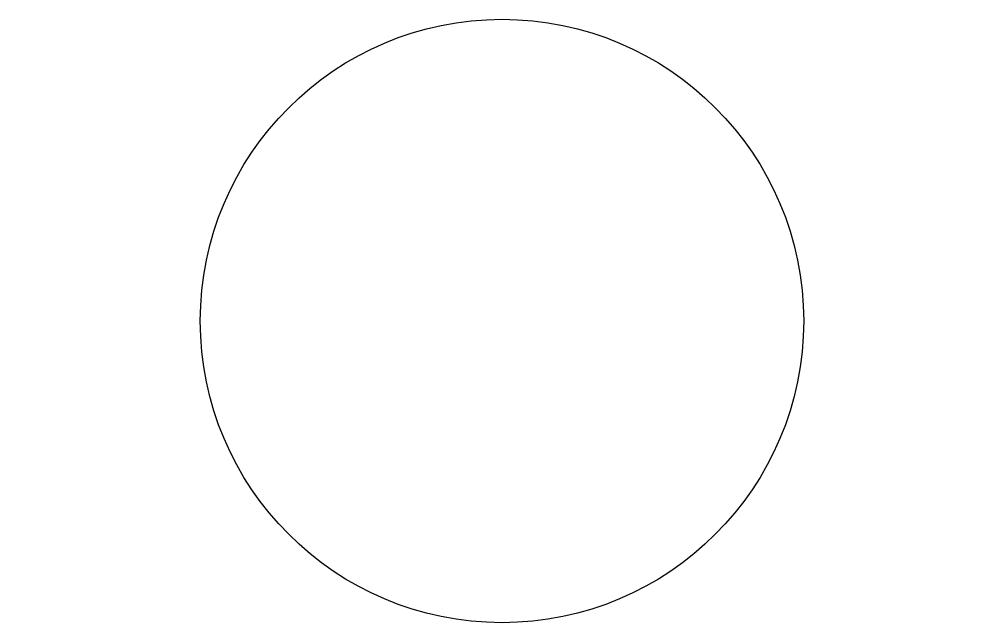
# Paper-space layout 'Layout1' of a CAD drawing. Extents: x 20 to 180, y 25 to 125.
import ezdxf

# ---------------------------------------------------------------- set-up
doc = ezdxf.new("R2010")
doc.units = 0

psp = doc.layouts.get("Layout1")

# ---------------------------------------------------------------- linework, layer by layer
psp.add_circle((100, 75), 50)

# ---------------------------------------------------------------- viewports
at = {"layer": '0', "view_twist_angle": 90}
vp = psp.add_viewport(center=(100, 75), size=(160, 100), view_center_point=(0, 0), view_height=200, dxfattribs=at)
vp.dxf.flags = 0x10000  # cut along an outline
vp.dxf.clipping_boundary_handle = psp.add_lwpolyline([(50, 75, 1), (150, 75, 1)], format="xyb", close=True, dxfattribs={"invisible": 1}).dxf.handle

doc.saveas('drawing.dxf')
